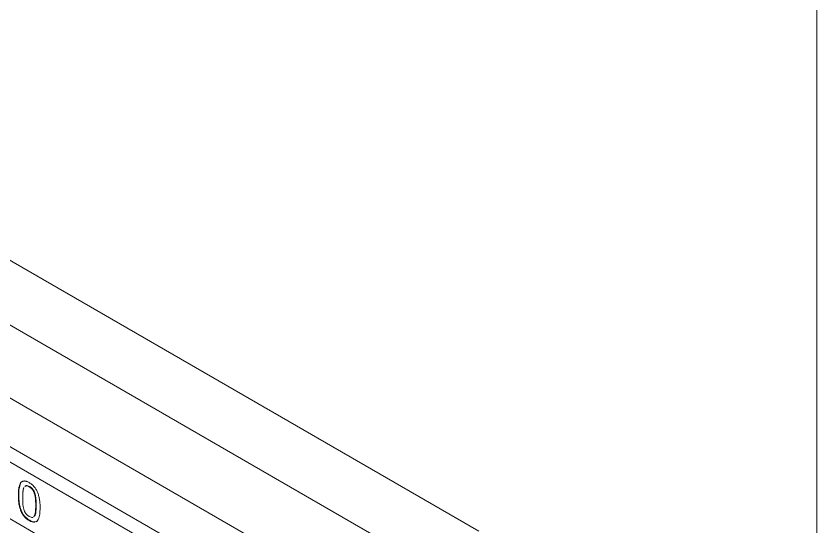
# Model space of a CAD drawing. Header units: millimetres. Extents: x 2 to 278, y 1 to 215.
# Drawn here: x 256.51 to 277.99, y 165.55 to 179.25 of the extents above; entities that cross this region are included whole.
import ezdxf

# ---------------------------------------------------------------- set-up
doc = ezdxf.new("R2010")
doc.units = ezdxf.units.MM

msp = doc.modelspace()

# ---------------------------------------------------------------- linework, layer by layer
at = {"color": 7, "linetype": 'Continuous', "lineweight": 0}
for p, q in [((277.989, 0.903), (277.989, 214.645)), ((198.208, 206.26), (268.919, 165.44)), ((196.711, 205.396), (267.422, 164.576)), ((194.077, 203.654), (264.788, 162.834)), ((193.718, 203.447), (264.429, 162.626)), ((196.711, 203.437), (267.422, 162.616)), ((193.718, 201.926), (264.429, 161.105)), ((256.873, 166.64), (256.861, 166.633)), ((256.569, 166.403), (256.581, 166.409)), ((257.014, 166.457), (257.002, 166.45)), ((257.048, 166.141), (257.036, 166.134)), ((256.975, 165.832), (257.002, 165.857)), ((256.987, 165.838), (257.014, 165.864)), ((257.014, 165.864), (257.002, 165.857)), ((256.861, 165.726), (256.873, 165.733)), ((257.073, 165.711), (257.051, 165.702))]:
    msp.add_line(p, q, dxfattribs=at)
for points, knots in [([(256.569, 166.403), (256.569, 166.423), (256.57, 166.464), (256.573, 166.521), (256.578, 166.572), (256.586, 166.618), (256.596, 166.658), (256.608, 166.694), (256.622, 166.723), (256.639, 166.747), (256.658, 166.765), (256.679, 166.778), (256.704, 166.786), (256.73, 166.788), (256.759, 166.785), (256.791, 166.776), (256.825, 166.763), (256.849, 166.75), (256.861, 166.743)], [0, 0, 0, 0, 0.090625, 0.17535, 0.254088, 0.327393, 0.395789, 0.459102, 0.517906, 0.573174, 0.625499, 0.676328, 0.726617, 0.777206, 0.828961, 0.882801, 0.939626, 1, 1, 1, 1]), ([(256.581, 166.409), (256.582, 166.467), (256.584, 166.582), (256.618, 166.702), (256.652, 166.765), (256.672, 166.772), (256.673, 166.773)], [0, 0, 0, 0, 0.396443, 0.791858, 0.989729, 1, 1, 1, 1]), ([(256.861, 166.743), (256.873, 166.736), (256.897, 166.721), (256.931, 166.695), (256.963, 166.667), (256.992, 166.636), (257.019, 166.603), (257.043, 166.567), (257.064, 166.529), (257.083, 166.488), (257.1, 166.445), (257.114, 166.399), (257.126, 166.35), (257.136, 166.299), (257.143, 166.244), (257.149, 166.187), (257.152, 166.128), (257.152, 166.088), (257.152, 166.067)], [0, 0, 0, 0, 0.0610324, 0.1185041, 0.1731157, 0.2253216, 0.2760008, 0.3266701, 0.377985, 0.4306815, 0.4863913, 0.5454405, 0.6087782, 0.6767602, 0.749332, 0.8273877, 0.910869, 1, 1, 1, 1]), ([(256.719, 166.612), (256.716, 166.606), (256.709, 166.591), (256.702, 166.565), (256.696, 166.535), (256.692, 166.501), (256.689, 166.463), (256.687, 166.422), (256.686, 166.38), (256.686, 166.35), (256.686, 166.335)], [0, 0, 0, 0, 0.092932, 0.195517, 0.308519, 0.432509, 0.565434, 0.704477, 0.849094, 1, 1, 1, 1]), ([(256.861, 166.633), (256.844, 166.641), (256.811, 166.658), (256.768, 166.663), (256.753, 166.645), (256.747, 166.638)], [0, 0, 0, 0, 0.378927, 0.756845, 1, 1, 1, 1]), ([(256.873, 166.64), (256.856, 166.648), (256.823, 166.665), (256.78, 166.67), (256.765, 166.652), (256.759, 166.645)], [0, 0, 0, 0, 0.378927, 0.756845, 1, 1, 1, 1]), ([(257.002, 166.45), (256.998, 166.46), (256.992, 166.479), (256.979, 166.507), (256.964, 166.533), (256.948, 166.557), (256.93, 166.579), (256.909, 166.6), (256.886, 166.618), (256.869, 166.628), (256.861, 166.633)], [0, 0, 0, 0, 0.130246, 0.252579, 0.370446, 0.485239, 0.600835, 0.723405, 0.855628, 1, 1, 1, 1]), ([(257.014, 166.457), (257.01, 166.467), (257.004, 166.486), (256.991, 166.514), (256.976, 166.54), (256.96, 166.564), (256.942, 166.586), (256.921, 166.606), (256.898, 166.625), (256.881, 166.635), (256.873, 166.64)], [0, 0, 0, 0, 0.130246, 0.252579, 0.370446, 0.485239, 0.600835, 0.723405, 0.855628, 1, 1, 1, 1]), ([(256.861, 165.726), (256.848, 165.734), (256.825, 165.748), (256.79, 165.774), (256.759, 165.802), (256.729, 165.833), (256.703, 165.865), (256.678, 165.901), (256.657, 165.939), (256.638, 165.98), (256.622, 166.023), (256.607, 166.068), (256.596, 166.117), (256.586, 166.169), (256.578, 166.223), (256.573, 166.281), (256.57, 166.341), (256.569, 166.382), (256.569, 166.403)], [0, 0, 0, 0, 0.060973, 0.118388, 0.172874, 0.22467, 0.275401, 0.32568, 0.376549, 0.428972, 0.484148, 0.542887, 0.606162, 0.674011, 0.747103, 0.82563, 0.909854, 1, 1, 1, 1]), ([(256.873, 165.733), (256.86, 165.741), (256.837, 165.755), (256.802, 165.781), (256.771, 165.809), (256.741, 165.839), (256.714, 165.872), (256.69, 165.908), (256.669, 165.946), (256.65, 165.986), (256.634, 166.03), (256.619, 166.075), (256.608, 166.124), (256.598, 166.176), (256.59, 166.23), (256.585, 166.288), (256.582, 166.348), (256.581, 166.388), (256.581, 166.409)], [0, 0, 0, 0, 0.060973, 0.118388, 0.172874, 0.22467, 0.275401, 0.32568, 0.376549, 0.428972, 0.484148, 0.542887, 0.606162, 0.674011, 0.747103, 0.82563, 0.909854, 1, 1, 1, 1]), ([(256.686, 166.335), (256.686, 166.319), (256.686, 166.288), (256.687, 166.242), (256.689, 166.201), (256.691, 166.162), (256.695, 166.126), (256.701, 166.091), (256.708, 166.057), (256.715, 166.034), (256.718, 166.023)], [0, 0, 0, 0, 0.164101, 0.31475, 0.45075, 0.57345, 0.686482, 0.794892, 0.899373, 1, 1, 1, 1]), ([(257.036, 166.134), (257.036, 166.15), (257.035, 166.181), (257.034, 166.227), (257.032, 166.27), (257.029, 166.31), (257.025, 166.347), (257.019, 166.383), (257.012, 166.417), (257.005, 166.439), (257.002, 166.45)], [0, 0, 0, 0, 0.159651, 0.308566, 0.446193, 0.573969, 0.692158, 0.802057, 0.904099, 1, 1, 1, 1]), ([(257.048, 166.141), (257.048, 166.157), (257.047, 166.188), (257.046, 166.234), (257.044, 166.276), (257.041, 166.317), (257.037, 166.354), (257.031, 166.39), (257.024, 166.424), (257.017, 166.446), (257.014, 166.457)], [0, 0, 0, 0, 0.159651, 0.308566, 0.446193, 0.573969, 0.692158, 0.802057, 0.904099, 1, 1, 1, 1]), ([(257.002, 165.857), (257.005, 165.865), (257.012, 165.88), (257.019, 165.906), (257.025, 165.935), (257.029, 165.967), (257.032, 166.003), (257.034, 166.043), (257.035, 166.087), (257.036, 166.118), (257.036, 166.134)], [0, 0, 0, 0, 0.097892, 0.201849, 0.31108, 0.427473, 0.552815, 0.689917, 0.838949, 1, 1, 1, 1]), ([(257.014, 165.864), (257.017, 165.872), (257.024, 165.887), (257.031, 165.913), (257.037, 165.942), (257.041, 165.974), (257.044, 166.01), (257.046, 166.05), (257.047, 166.094), (257.048, 166.125), (257.048, 166.141)], [0, 0, 0, 0, 0.097892, 0.201849, 0.31108, 0.427473, 0.552815, 0.689917, 0.838949, 1, 1, 1, 1]), ([(257.152, 166.067), (257.151, 166.009), (257.149, 165.895), (257.118, 165.772), (257.076, 165.707), (257.047, 165.698), (257.039, 165.695)], [0, 0, 0, 0, 0.3695109, 0.7380818, 0.9224935, 1, 1, 1, 1]), ([(256.718, 166.023), (256.721, 166.013), (256.728, 165.994), (256.74, 165.966), (256.754, 165.939), (256.77, 165.915), (256.789, 165.892), (256.811, 165.871), (256.835, 165.852), (256.852, 165.842), (256.861, 165.836)], [0, 0, 0, 0, 0.127933, 0.248979, 0.364498, 0.478623, 0.594752, 0.717986, 0.852152, 1, 1, 1, 1]), ([(256.861, 165.836), (256.877, 165.829), (256.909, 165.813), (256.946, 165.804), (256.957, 165.814), (256.958, 165.815)], [0, 0, 0, 0, 0.48201, 0.962763, 1, 1, 1, 1]), ([(257.014, 165.686), (257.011, 165.685), (256.971, 165.668), (256.914, 165.698), (256.861, 165.726)], [0, 0, 0, 0, 0.06744, 1, 1, 1, 1]), ([(257.018, 165.689), (257.013, 165.689), (256.998, 165.689), (256.974, 165.691), (256.942, 165.7), (256.908, 165.714), (256.885, 165.727), (256.873, 165.733)], [0.75, 0.75, 0.75, 0.75, 0.7778855, 0.8296186, 0.8834366, 0.9399256, 1, 1, 1, 1])]:
    msp.add_open_spline(points, degree=3, knots=knots, dxfattribs=at)

doc.saveas('drawing.dxf')
